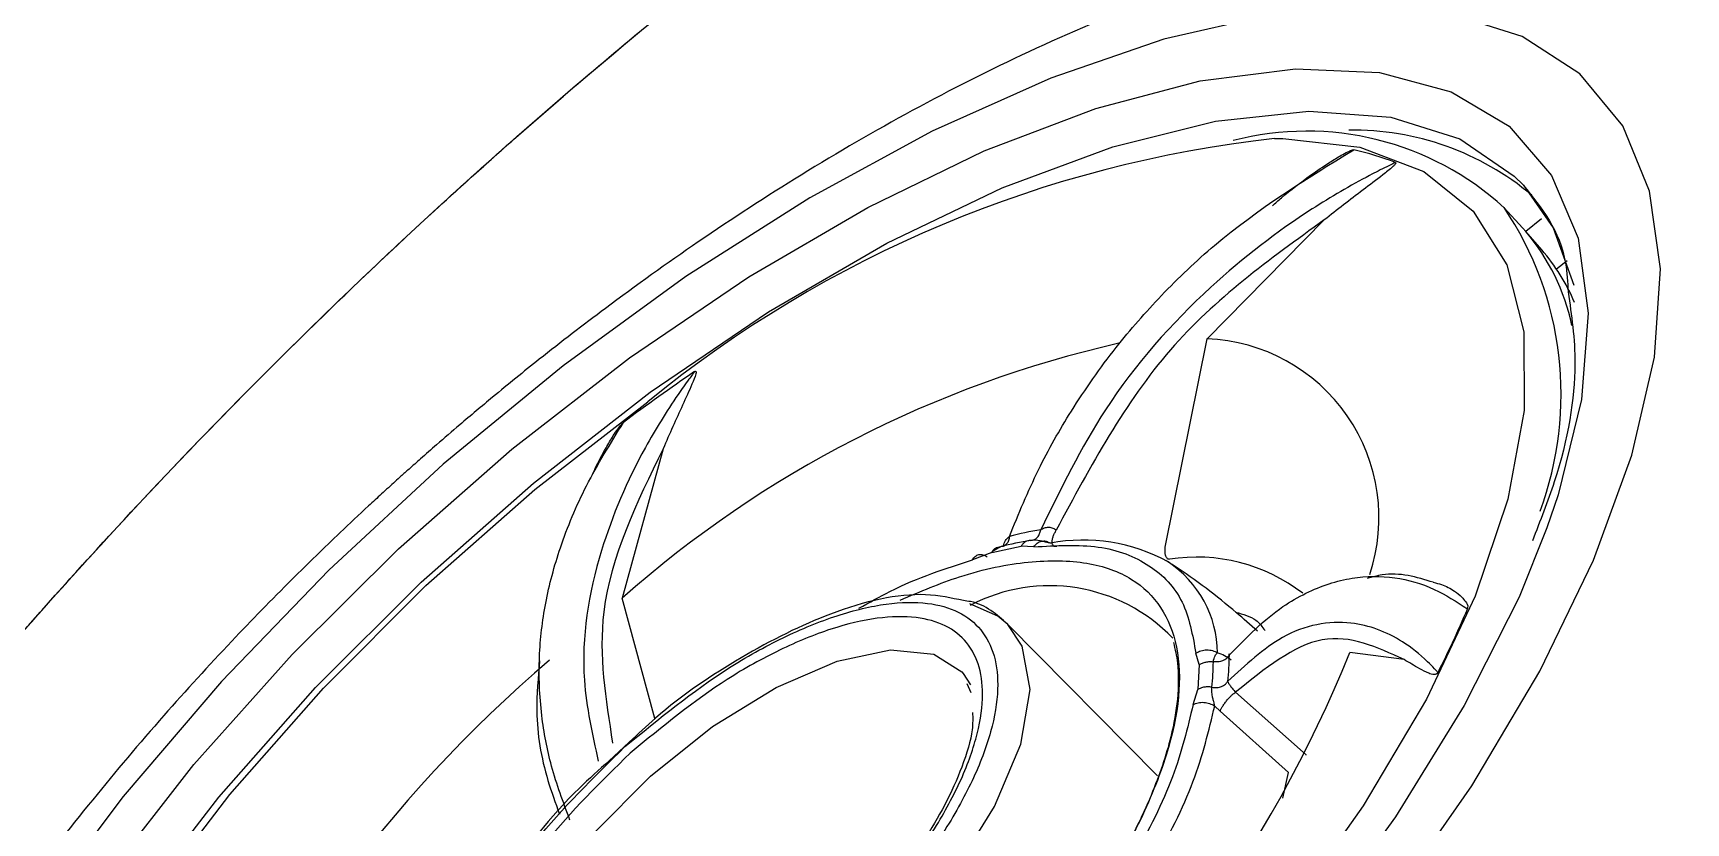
# Model space of a CAD drawing. Extents: x 956 to 1028, y 499 to 635.
# Drawn here: x 1012.412 to 1013.521, y 527.19 to 527.72 of the extents above; entities that cross this region are included whole.
import ezdxf

# ---------------------------------------------------------------- set-up
doc = ezdxf.new("R2010")
doc.units = 0
doc.header["$MEASUREMENT"] = 0
for name, color, linetype in [('1', 4, 'Continuous'), ('BDIM_CYAN', 4, 'Continuous'), ('DIM', 3, 'Continuous')]:
    doc.layers.add(name, color=color, linetype=linetype)

# ---------------------------------------------------------------- blocks, each defined once
blk = doc.blocks.new('MINI 2IN')
at = {"layer": 'BDIM_CYAN', "color": 3}
for p, q in [((-0.3256, -0.391), (-0.34, -0.4011)), ((-0.4483, -0.4052), (-0.4245, -0.4331)), ((-0.3566, -0.4019), (-0.3566, -0.402)), ((-0.3499, -0.465), (-0.3566, -0.402)), ((-0.34, -0.4011), (-0.3336, -0.4624)), ((-0.3336, -0.4624), (-0.3333, -0.4675)), ((-0.2735, -0.4586), (-0.2673, -0.6014)), ((-0.3443, -0.495), (-0.3324, -0.4833)), ((-0.3232, -0.478), (-0.3324, -0.4833)), ((-0.3443, -0.495), (-0.3478, -0.5023)), ((-0.7092, -0.5299), (-0.7002, -0.5304)), ((-0.7016, -0.5467), (-0.7019, -0.563)), ((-0.7155, -0.5623), (-0.7019, -0.563)), ((-0.7019, -0.563), (-0.702, -0.5661)), ((-0.702, -0.5661), (-0.7019, -0.5848)), ((-0.3805, -0.5688), (-0.4952, -0.6535)), ((-0.2203, -0.5904), (-0.2183, -0.5843)), ((-0.3153, -0.6282), (-0.3093, -0.6342)), ((-0.2918, -0.6444), (-0.3093, -0.6342)), ((-0.3012, -0.6424), (-0.3013, -0.6419)), ((-0.6071, -0.6597), (-0.4952, -0.6535)), ((-0.2987, -0.6433), (-0.2922, -0.6447)), ((-0.2918, -0.6444), (-0.279, -0.6493)), ((-0.0495, -0.7137), (-0.0876, -0.7884)), ((-0.0262, -0.7136), (-0.0078, -0.7134)), ((-0.1754, -0.8441), (-0.0876, -0.7884))]:
    blk.add_line(p, q, dxfattribs=at)
at = {"layer": 'BDIM_CYAN', "color": 3, "flags": 128}
for points in [[(0.1808, -0.2711), (0.0779, -0.2631), (-0.0267, -0.261), (-0.1311, -0.265), (-0.2335, -0.2749), (-0.332, -0.2906), (-0.4249, -0.3118), (-0.5105, -0.3381), (-0.5872, -0.3691), (-0.6538, -0.4041), (-0.7091, -0.4426), (-0.752, -0.4839), (-0.7817, -0.5273), (-0.7978, -0.5719), (-0.8, -0.617), (-0.7882, -0.6617), (-0.7626, -0.7053)], [(-0.6722, -0.7861), (-0.609, -0.8218), (-0.5353, -0.8535), (-0.4523, -0.8807), (-0.3615, -0.9028), (-0.2645, -0.9195), (-0.1632, -0.9305), (-0.0592, -0.9356), (0.0455, -0.9346), (0.1491, -0.9276), (0.2498, -0.9148), (0.3457, -0.8963), (0.4351, -0.8725)], [(-0.5787, -0.4062), (-0.5335, -0.3843), (-0.4575, -0.3552), (-0.373, -0.3309), (-0.2816, -0.3118), (-0.185, -0.2984), (-0.0851, -0.2909), (0.0161, -0.2895), (0.1166, -0.2941), (0.2146, -0.3047), (0.308, -0.3211), (0.3952, -0.3429), (0.4743, -0.3698), (0.5439, -0.4012), (0.6025, -0.4365), (0.6154, -0.4459)], [(-0.6191, -0.7226), (-0.6232, -0.7189), (-0.6576, -0.6797), (-0.6783, -0.6388), (-0.685, -0.5969), (-0.6774, -0.555), (-0.6557, -0.514), (-0.6204, -0.4747), (-0.5722, -0.438), (-0.5122, -0.4047), (-0.4416, -0.3754), (-0.362, -0.3509), (-0.275, -0.3315)], [(-0.1996, -0.9045), (-0.2955, -0.891), (-0.386, -0.8718), (-0.4694, -0.8474), (-0.5439, -0.8182), (-0.6081, -0.7848), (-0.6609, -0.7478), (-0.7011, -0.708), (-0.728, -0.6661), (-0.7411, -0.6229), (-0.74, -0.5793), (-0.7249, -0.5362), (-0.696, -0.4943), (-0.6539, -0.4545), (-0.5993, -0.4176), (-0.5787, -0.4062)], [(0.6154, -0.4459), (0.6491, -0.475), (0.6827, -0.516), (0.7028, -0.5586), (0.7088, -0.6021), (0.7007, -0.6455), (0.6786, -0.6881), (0.643, -0.729), (0.5946, -0.7675), (0.5342, -0.8027), (0.4632, -0.834), (0.3827, -0.8608), (0.2946, -0.8825), (0.2003, -0.8988), (0.1018, -0.9092), (0.0011, -0.9137), (-0.1001, -0.9121), (-0.1996, -0.9045)], [(0.2337, -0.5991), (0.2325, -0.587), (0.2194, -0.5616), (0.1926, -0.5385), (0.1535, -0.5188), (0.1046, -0.5037), (0.0486, -0.4942), (-0.0111, -0.4907), (-0.0712, -0.4934), (-0.1282, -0.5023), (-0.1786, -0.5168), (-0.2197, -0.536), (-0.249, -0.5589), (-0.2647, -0.584), (-0.2673, -0.6014)], [(-0.7216, -0.5871), (-0.7172, -0.5526), (-0.7016, -0.5148)], [(0.6879, -0.5806), (0.6835, -0.6151), (0.6651, -0.6577), (0.6329, -0.6988), (0.5875, -0.7376), (0.5298, -0.7732), (0.4609, -0.805), (0.3823, -0.8323), (0.2956, -0.8545), (0.2025, -0.8713), (0.105, -0.8821), (0.0049, -0.8869), (-0.0955, -0.8856), (-0.1944, -0.8781), (-0.2896, -0.8646), (-0.3793, -0.8453), (-0.4616, -0.8208), (-0.5349, -0.7914), (-0.5976, -0.7578), (-0.6485, -0.7207), (-0.6866, -0.6808), (-0.711, -0.6389), (-0.7212, -0.5959), (-0.7216, -0.5871)], [(-0.223, -0.5985), (-0.223, -0.597), (-0.2215, -0.5882)], [(0.1894, -0.5965), (0.1894, -0.5995), (0.1812, -0.6224), (0.1595, -0.6437), (0.1257, -0.6619), (0.0823, -0.6757), (0.0321, -0.6843), (-0.0214, -0.687), (-0.0746, -0.6837), (-0.1239, -0.6745), (-0.1659, -0.6601), (-0.1977, -0.6416), (-0.2171, -0.62), (-0.223, -0.5985)], [(-0.2673, -0.6014), (-0.2661, -0.61), (-0.2578, -0.6288)], [(0.5892, -0.7147), (0.5643, -0.7356), (0.51, -0.7707), (0.4446, -0.8021), (0.3693, -0.8291), (0.2858, -0.8511), (0.1958, -0.8677), (0.1013, -0.8784), (0.0043, -0.8832), (-0.0932, -0.8818), (-0.189, -0.8743)]]:
    blk.add_lwpolyline(points, dxfattribs=at)
at = {"layer": 'BDIM_CYAN', "color": 3}
for centre, radius, start, end in [((-0.0392, -1.2344), 0.8891, 88.1322, 115.6833), ((-0.1979, -1.0605), 0.7258, 111.1105, 114.8186), ((-0.4798, -0.6171), 0.2245, 117.3099, 171.7189), ((-0.4109, -0.5678), 0.1202, 119.306, 225.4849), ((-0.2482, -0.5914), 0.1561, 131.136, 137.6268), ((-0.313, -0.4633), 0.1167, 190.1277, 236.7176), ((-0.2409, -0.5919), 0.1511, 131.136, 137.6268), ((-0.5598, -0.5675), 0.1422, 149.6293, 178.1601), ((-0.3028, -0.542), 0.0746, 138.5277, 194.1301), ((-0.5682, -0.5498), 0.1334, 160.7338, 178.6653), ((-0.2287, -0.517), 0.1144, 181.5651, 255.5203), ((-0.2627, -0.5213), 0.119, 199.0793, 238.3342), ((-0.5369, -0.5534), 0.1861, 187.7313, 228.704), ((-0.507, -0.5667), 0.1957, 185.2777, 242.4136), ((-0.1777, -0.4006), 0.2764, 237.4654, 241.8992), ((-0.1727, -0.4071), 0.2677, 237.4654, 241.8992), ((-0.5106, -0.5795), 0.1753, 205.9015, 215.466), ((-0.0787, -0.0343), 0.7541, 240.5589, 269.3221), ((0.0054, 0.0984), 0.8891, 268.1322, 295.6833), ((-0.1478, -0.0721), 0.8033, 234.0746, 267.0571), ((-0.0329, 0.5253), 1.4069, 262.1214, 264.5065)]:
    blk.add_arc(centre, radius, start, end, dxfattribs=at)
for points, knots in [([(0.2291, -0.0014), (0.1705, 0.0035), (0.0498, 0.0137), (-0.1076, 0.0106), (-0.235, 0.0007), (-0.3634, -0.0154), (-0.5171, -0.046), (-0.6528, -0.0897), (-0.7475, -0.1305), (-0.788, -0.1531), (-0.8083, -0.1644)], [0, 0, 0, 0, 0.1532463, 0.3156719, 0.4003608, 0.4850674, 0.6578359, 0.8306045, 0.9152934, 1, 1, 1, 1]), ([(-0.4593, -0.3835), (-0.4592, -0.3834), (-0.459, -0.3834), (-0.4587, -0.3833), (-0.4583, -0.3833), (-0.4579, -0.3834), (-0.4572, -0.3836), (-0.4556, -0.3849), (-0.4527, -0.3905), (-0.4506, -0.3977), (-0.4489, -0.4033), (-0.4483, -0.4052)], [0, 0, 0, 0, 0.0055006, 0.0110552, 0.016084, 0.0215799, 0.030977, 0.0603237, 0.1952739, 0.7306037, 1, 1, 1, 1]), ([(-0.4593, -0.3835), (-0.4593, -0.3839), (-0.4593, -0.385), (-0.4593, -0.3884), (-0.4588, -0.3988), (-0.4552, -0.4212), (-0.4395, -0.4514), (-0.4035, -0.4743), (-0.3673, -0.474), (-0.3508, -0.4739)], [0, 0, 0, 0, 0.007325, 0.019566, 0.05865, 0.192116, 0.441769, 0.746986, 1, 1, 1, 1]), ([(-0.0881, -0.389), (-0.1135, -0.392), (-0.1642, -0.398), (-0.2321, -0.4158), (-0.2912, -0.4387), (-0.3192, -0.4579), (-0.3333, -0.4675)], [0, 0, 0, 0, 0.25, 0.5, 0.75, 1, 1, 1, 1]), ([(-0.6957, -0.5139), (-0.6869, -0.5008), (-0.6665, -0.4704), (-0.6204, -0.4336), (-0.5785, -0.4127), (-0.5656, -0.4063)], [0, 0, 0, 0, 0.34174, 0.798412, 1, 1, 1, 1]), ([(-0.4977, -0.4304), (-0.4988, -0.4288), (-0.5017, -0.4245), (-0.5042, -0.4177), (-0.5054, -0.4111), (-0.5049, -0.4064), (-0.5049, -0.4033), (-0.5028, -0.402), (-0.5026, -0.4018)], [0, 0, 0, 0, 0.191797, 0.519052, 0.729035, 0.856173, 0.983899, 1, 1, 1, 1]), ([(-0.3635, -0.4862), (-0.3802, -0.4872), (-0.4037, -0.4886), (-0.4297, -0.4827), (-0.4455, -0.477), (-0.4637, -0.4671), (-0.4815, -0.451), (-0.4957, -0.4281), (-0.5004, -0.4103), (-0.5026, -0.4018)], [0, 0, 0, 0, 0.229238, 0.322198, 0.414546, 0.50635, 0.67863, 0.847274, 1, 1, 1, 1]), ([(-0.4483, -0.4052), (-0.4405, -0.4235), (-0.4248, -0.4606), (-0.375, -0.4635), (-0.3499, -0.465)], [0, 0, 0, 0, 0.495173, 1, 1, 1, 1]), ([(-0.3232, -0.478), (-0.3098, -0.4688), (-0.2826, -0.4502), (-0.2253, -0.4279), (-0.1592, -0.4107), (-0.1101, -0.4049), (-0.0858, -0.402)], [0, 0, 0, 0, 0.2470114, 0.5, 0.7529886, 1, 1, 1, 1]), ([(-0.4977, -0.4304), (-0.4917, -0.4405), (-0.484, -0.4534), (-0.4697, -0.4605), (-0.4666, -0.4621)], [0, 0, 0, 0, 0.785149, 1, 1, 1, 1]), ([(-0.2249, -0.662), (-0.2387, -0.6572), (-0.2702, -0.646), (-0.3075, -0.6235), (-0.3363, -0.5967), (-0.3557, -0.5599), (-0.3486, -0.5132), (-0.3021, -0.4705), (-0.2428, -0.4426), (-0.2032, -0.4286), (-0.1778, -0.4237), (-0.1734, -0.4228)], [0, 0, 0, 0, 0.081146, 0.185521, 0.289897, 0.392103, 0.581966, 0.771829, 0.874035, 0.978411, 1, 1, 1, 1]), ([(-0.3414, -0.5176), (-0.3392, -0.5136), (-0.334, -0.5042), (-0.3191, -0.488), (-0.2957, -0.4697), (-0.2618, -0.4509), (-0.2195, -0.4342), (-0.1873, -0.4262), (-0.1734, -0.4227)], [0, 0, 0, 0, 0.112803, 0.270618, 0.415988, 0.619279, 0.835157, 1, 1, 1, 1]), ([(-0.3508, -0.4739), (-0.3507, -0.4735), (-0.3504, -0.4727), (-0.3501, -0.4709), (-0.35, -0.4692), (-0.3499, -0.4678), (-0.3499, -0.4663), (-0.3499, -0.4654), (-0.3499, -0.465)], [0, 0, 0, 0, 0.277558, 0.532524, 0.651825, 0.767232, 0.882131, 1, 1, 1, 1]), ([(-0.3336, -0.4624), (-0.334, -0.4626), (-0.3349, -0.4631), (-0.3367, -0.4637), (-0.339, -0.4643), (-0.3416, -0.4648), (-0.3442, -0.4651), (-0.3465, -0.4652), (-0.3485, -0.4652), (-0.3494, -0.465), (-0.3499, -0.465)], [0, 0, 0, 0, 0.112211, 0.235183, 0.366441, 0.502102, 0.637431, 0.767756, 0.88937, 1, 1, 1, 1]), ([(-0.3403, -0.4781), (-0.3411, -0.4772), (-0.3426, -0.4755), (-0.3455, -0.474), (-0.3484, -0.4734), (-0.3501, -0.4737), (-0.3508, -0.4739)], [0, 0, 0, 0, 0.266689, 0.531115, 0.778754, 1, 1, 1, 1]), ([(-0.3333, -0.4675), (-0.3338, -0.4684), (-0.3345, -0.4695), (-0.3355, -0.4716), (-0.3367, -0.4737), (-0.3384, -0.4762), (-0.3397, -0.4775), (-0.3403, -0.4781)], [0, 0, 0, 0, 0.224307, 0.303573, 0.473827, 0.745729, 1, 1, 1, 1]), ([(-0.386, -0.5047), (-0.3888, -0.5004), (-0.3936, -0.493), (-0.3927, -0.4854), (-0.3923, -0.4823)], [0, 0, 0, 0, 0.583848, 1, 1, 1, 1]), ([(-0.3883, -0.4855), (-0.3876, -0.4917), (-0.3851, -0.515), (-0.3804, -0.5408), (-0.3753, -0.5598), (-0.3747, -0.5619)], [0, 0, 0, 0, 0.242973, 0.91555, 1, 1, 1, 1]), ([(-0.3639, -0.4862), (-0.3639, -0.4865), (-0.3637, -0.4872), (-0.3636, -0.4866), (-0.3635, -0.4862)], [0, 0, 0, 0, 0.436642, 1, 1, 1, 1]), ([(-0.3622, -0.4829), (-0.3618, -0.4847), (-0.361, -0.4886), (-0.3595, -0.4912), (-0.3587, -0.4926)], [0, 0, 0, 0, 0.459352, 1, 1, 1, 1]), ([(-0.3403, -0.4781), (-0.3398, -0.4788), (-0.3387, -0.4801), (-0.3367, -0.4816), (-0.3345, -0.4828), (-0.3331, -0.4831), (-0.3324, -0.4833)], [0, 0, 0, 0, 0.257259, 0.51339, 0.762603, 1, 1, 1, 1]), ([(-0.3525, -0.4901), (-0.3538, -0.491), (-0.3559, -0.4927), (-0.3579, -0.4926), (-0.3587, -0.4926)], [0, 0, 0, 0, 0.571404, 1, 1, 1, 1]), ([(-0.3153, -0.6282), (-0.327, -0.6187), (-0.3506, -0.5994), (-0.3664, -0.567), (-0.3675, -0.5339), (-0.3543, -0.5127), (-0.3478, -0.5023)], [0, 0, 0, 0, 0.247012, 0.5, 0.752988, 1, 1, 1, 1]), ([(-0.7216, -0.587), (-0.7205, -0.5677), (-0.7193, -0.5431), (-0.6998, -0.519), (-0.6957, -0.5139)], [0, 0, 0, 0, 0.785687, 1, 1, 1, 1]), ([(-0.022, -0.7133), (-0.0515, -0.7117), (-0.0968, -0.7094), (-0.1508, -0.6965), (-0.1876, -0.6832), (-0.2173, -0.6668), (-0.2444, -0.6431), (-0.2571, -0.6108), (-0.241, -0.5786), (-0.2114, -0.5552), (-0.1801, -0.5392), (-0.1419, -0.5264), (-0.0865, -0.5141), (-0.041, -0.5123), (-0.0114, -0.5112)], [0, 0, 0, 0, 0.119728, 0.18418, 0.25, 0.31582, 0.380272, 0.5, 0.619728, 0.68418, 0.75, 0.81582, 0.880272, 1, 1, 1, 1]), ([(-0.0117, -0.5167), (-0.0397, -0.5178), (-0.0827, -0.5195), (-0.135, -0.5311), (-0.1712, -0.5432), (-0.2008, -0.5584), (-0.2288, -0.5804), (-0.244, -0.6109), (-0.232, -0.6414), (-0.2063, -0.6638), (-0.1783, -0.6793), (-0.1435, -0.6919), (-0.0924, -0.7041), (-0.0496, -0.7063), (-0.0217, -0.7077)], [0, 0, 0, 0, 0.119728, 0.18418, 0.25, 0.31582, 0.380272, 0.5, 0.619728, 0.68418, 0.75, 0.81582, 0.880272, 1, 1, 1, 1]), ([(-0.2101, -0.5735), (-0.2077, -0.5707), (-0.2011, -0.563), (-0.1818, -0.5515), (-0.1488, -0.5369), (-0.1001, -0.5242), (-0.0459, -0.5174), (-0.0132, -0.5186), (-0.0015, -0.519)], [0, 0, 0, 0, 0.091323, 0.249204, 0.391299, 0.637461, 0.870614, 1, 1, 1, 1]), ([(-0.0114, -0.5112), (0.018, -0.5127), (0.0633, -0.515), (0.1174, -0.528), (0.1542, -0.5412), (0.1839, -0.5576), (0.211, -0.5813), (0.2237, -0.6136), (0.2076, -0.6458), (0.178, -0.6692), (0.1467, -0.6852), (0.1084, -0.698), (0.0531, -0.7103), (0.0076, -0.7121), (-0.022, -0.7133)], [0, 0, 0, 0, 0.119728, 0.18418, 0.25, 0.31582, 0.380272, 0.5, 0.619728, 0.68418, 0.75, 0.81582, 0.880272, 1, 1, 1, 1]), ([(-0.0217, -0.7077), (0.0063, -0.7066), (0.0493, -0.7049), (0.1016, -0.6933), (0.1378, -0.6812), (0.1674, -0.6661), (0.1954, -0.644), (0.2106, -0.6136), (0.1986, -0.583), (0.1729, -0.5606), (0.1449, -0.5451), (0.11, -0.5325), (0.059, -0.5203), (0.0161, -0.5181), (-0.0117, -0.5167)], [0, 0, 0, 0, 0.119728, 0.18418, 0.25, 0.31582, 0.380272, 0.5, 0.619728, 0.68418, 0.75, 0.81582, 0.880272, 1, 1, 1, 1]), ([(-0.377, -0.5608), (-0.3768, -0.561), (-0.3764, -0.5614), (-0.3762, -0.5624), (-0.3764, -0.5635), (-0.377, -0.5649), (-0.3783, -0.5668), (-0.3796, -0.568), (-0.3805, -0.5688)], [0, 0, 0, 0, 0.127623, 0.255996, 0.374285, 0.494115, 0.688929, 1, 1, 1, 1]), ([(-0.9802, -0.5665), (-0.9703, -0.5833), (-0.9505, -0.6169), (-0.9079, -0.6667), (-0.8532, -0.7174), (-0.7847, -0.7666), (-0.7056, -0.8109), (-0.6227, -0.8474), (-0.5383, -0.8769), (-0.4536, -0.9003), (-0.3698, -0.9182), (-0.2888, -0.9313), (-0.2173, -0.9396), (-0.1596, -0.9443), (-0.1179, -0.9466), (-0.088, -0.9477), (-0.0667, -0.9483), (-0.0517, -0.9485), (-0.041, -0.9486), (-0.0334, -0.9487), (-0.0251, -0.9487), (-0.0193, -0.9487), (-0.0151, -0.9487)], [0, 0, 0, 0, 0.068093, 0.135307, 0.209263, 0.298742, 0.387345, 0.47369, 0.555306, 0.633312, 0.70781, 0.777245, 0.84087, 0.886785, 0.919677, 0.943108, 0.959738, 0.971518, 0.979856, 0.985755, 0.989927, 1, 1, 1, 1]), ([(-0.0151, -0.9487), (-0.0112, -0.9486), (0.0015, -0.9486), (0.0291, -0.9481), (0.0722, -0.9466), (0.1291, -0.9431), (0.1956, -0.9368), (0.2681, -0.9272), (0.3438, -0.9139), (0.4203, -0.8967), (0.4966, -0.8752), (0.5719, -0.8492), (0.6457, -0.8179), (0.7173, -0.7807), (0.7856, -0.7366), (0.8488, -0.6853), (0.8998, -0.6304), (0.9277, -0.5913), (0.9382, -0.5722), (0.9392, -0.5704)], [0, 0, 0, 0, 0.009814, 0.031348, 0.068465, 0.116638, 0.173235, 0.235738, 0.302165, 0.371399, 0.442731, 0.516509, 0.592953, 0.672038, 0.753482, 0.837013, 0.922838, 0.992767, 1, 1, 1, 1]), ([(-0.2673, -0.6015), (-0.2664, -0.6112), (-0.2653, -0.6223), (-0.2571, -0.632), (-0.256, -0.6332)], [0, 0, 0, 0, 0.872722, 1, 1, 1, 1]), ([(-0.3268, -0.618), (-0.3265, -0.6183), (-0.3258, -0.6187), (-0.3254, -0.6197), (-0.3256, -0.6209), (-0.3264, -0.6223), (-0.3278, -0.6236), (-0.3297, -0.6247), (-0.3317, -0.6257), (-0.3332, -0.6261), (-0.3339, -0.6264)], [0, 0, 0, 0, 0.11221, 0.235183, 0.36644, 0.502102, 0.63743, 0.767756, 0.889371, 1, 1, 1, 1]), ([(-0.6071, -0.6597), (-0.5621, -0.6648), (-0.4712, -0.675), (-0.3799, -0.6427), (-0.3339, -0.6264)], [0, 0, 0, 0, 0.495173, 1, 1, 1, 1]), ([(-0.3264, -0.6336), (-0.3273, -0.6334), (-0.329, -0.633), (-0.3311, -0.6317), (-0.3325, -0.6302), (-0.3332, -0.629), (-0.3337, -0.6277), (-0.3338, -0.6268), (-0.3339, -0.6264)], [0, 0, 0, 0, 0.277554, 0.532524, 0.651828, 0.767234, 0.882133, 1, 1, 1, 1]), ([(-0.3166, -0.6328), (-0.3173, -0.6323), (-0.3187, -0.6313), (-0.3214, -0.6312), (-0.3241, -0.6319), (-0.3256, -0.6331), (-0.3264, -0.6336)], [0, 0, 0, 0, 0.266689, 0.531115, 0.778754, 1, 1, 1, 1]), ([(-0.3252, -0.6226), (-0.3245, -0.6234), (-0.3238, -0.6244), (-0.323, -0.6257), (-0.3223, -0.6267), (-0.3203, -0.6297), (-0.3182, -0.6315), (-0.3166, -0.6328)], [0, 0, 0, 0, 0.22908, 0.257055, 0.306679, 0.485356, 1, 1, 1, 1]), ([(-0.6683, -0.6561), (-0.6675, -0.6564), (-0.6655, -0.657), (-0.6593, -0.6588), (-0.6397, -0.6641), (-0.5936, -0.674), (-0.5146, -0.6804), (-0.4177, -0.67), (-0.3549, -0.6449), (-0.3264, -0.6336)], [0, 0, 0, 0, 0.007325, 0.019566, 0.058651, 0.192116, 0.441769, 0.746986, 1, 1, 1, 1]), ([(-0.3007, -0.6425), (-0.3017, -0.6431), (-0.3039, -0.6444), (-0.3065, -0.6444), (-0.3079, -0.6444)], [0, 0, 0, 0, 0.4915, 1, 1, 1, 1]), ([(-0.256, -0.6332), (-0.2512, -0.64), (-0.2362, -0.6609), (-0.1899, -0.687), (-0.1227, -0.7059), (-0.0664, -0.7143), (-0.0341, -0.7137), (-0.0262, -0.7136)], [0, 0, 0, 0, 0.1421354, 0.4365014, 0.6862679, 0.9223757, 1, 1, 1, 1]), ([(-0.3079, -0.6444), (-0.3226, -0.6514), (-0.3509, -0.6649), (-0.3973, -0.6801), (-0.4442, -0.6907), (-0.4931, -0.6963), (-0.5638, -0.6981), (-0.6164, -0.6882), (-0.6534, -0.6813)], [0, 0, 0, 0, 0.134858, 0.259599, 0.404069, 0.533562, 0.672142, 1, 1, 1, 1]), ([(-0.2007, -0.6765), (-0.2085, -0.6747), (-0.2384, -0.6679), (-0.2617, -0.6572), (-0.279, -0.6493)], [0, 0, 0, 0, 0.261456, 1, 1, 1, 1]), ([(-0.6683, -0.6561), (-0.6683, -0.6561), (-0.6683, -0.656), (-0.6683, -0.6558), (-0.6681, -0.6557), (-0.6677, -0.6555), (-0.6667, -0.6553), (-0.6628, -0.6552), (-0.648, -0.6563), (-0.6288, -0.6582), (-0.6125, -0.6593), (-0.6071, -0.6597)], [0, 0, 0, 0, 0.0055006, 0.0110552, 0.016084, 0.0215799, 0.030977, 0.0603237, 0.1952739, 0.7306037, 1, 1, 1, 1]), ([(-0.0078, -0.7134), (0.0013, -0.7135), (0.0381, -0.7138), (0.0909, -0.7044), (0.146, -0.6882), (0.17, -0.6749), (0.1821, -0.6681)], [0, 0, 0, 0, 0.123269, 0.501901, 0.746612, 1, 1, 1, 1]), ([(-0.5877, -0.6902), (-0.5904, -0.6902), (-0.6015, -0.6899), (-0.6176, -0.6885), (-0.6339, -0.6863), (-0.6435, -0.6845), (-0.6489, -0.6832), (-0.6517, -0.6822), (-0.653, -0.6817), (-0.6533, -0.6813), (-0.6534, -0.6813)], [0, 0, 0, 0, 0.113874, 0.473252, 0.703642, 0.842922, 0.923274, 0.967887, 0.991923, 1, 1, 1, 1]), ([(0.0385, -0.7015), (0.0337, -0.7135), (0.0245, -0.7365), (0.0049, -0.7682), (-0.0185, -0.7963), (-0.0472, -0.8213), (-0.0806, -0.8428), (-0.1206, -0.8616), (-0.1517, -0.8705), (-0.1676, -0.8751)], [0, 0, 0, 0, 0.136039, 0.261937, 0.40799, 0.540278, 0.678402, 0.83502, 1, 1, 1, 1]), ([(-0.0184, -0.7945), (-0.0101, -0.7868), (0.0099, -0.7686), (0.0288, -0.7392), (0.0379, -0.7167), (0.0409, -0.7093)], [0, 0, 0, 0, 0.3261122, 0.779373, 1, 1, 1, 1]), ([(-0.2258, -0.8683), (-0.225, -0.8681), (-0.2229, -0.8677), (-0.2168, -0.8665), (-0.1976, -0.8622), (-0.1551, -0.8501), (-0.0921, -0.821), (-0.0352, -0.7759), (-0.0114, -0.7342), (-0.0022, -0.7181)], [0, 0, 0, 0, 0.007807, 0.020855, 0.062518, 0.204787, 0.470906, 0.796253, 1, 1, 1, 1]), ([(-0.1754, -0.8441), (-0.1379, -0.8292), (-0.071, -0.8025), (-0.0338, -0.7456), (-0.0175, -0.7206)], [0, 0, 0, 0, 0.560193, 1, 1, 1, 1]), ([(-0.2258, -0.8683), (-0.2259, -0.8683), (-0.2261, -0.8682), (-0.2264, -0.8681), (-0.2265, -0.8679), (-0.2266, -0.8677), (-0.2263, -0.8672), (-0.224, -0.8656), (-0.2121, -0.8601), (-0.195, -0.8529), (-0.1804, -0.8464), (-0.1754, -0.8441)], [0, 0, 0, 0, 0.005486, 0.011027, 0.016042, 0.021524, 0.030897, 0.060168, 0.194769, 0.728714, 1, 1, 1, 1]), ([(-0.126, -0.862), (-0.1283, -0.863), (-0.1351, -0.8662), (-0.1454, -0.8697), (-0.1552, -0.8728), (-0.1612, -0.8743), (-0.1647, -0.8749), (-0.1666, -0.8751), (-0.1674, -0.8751), (-0.1676, -0.8751)], [0, 0, 0, 0, 0.183736, 0.540803, 0.756652, 0.881162, 0.950285, 0.98752, 1, 1, 1, 1])]:
    blk.add_open_spline(points, degree=3, knots=knots, dxfattribs=at)
for points in [[(-0.3232, -0.478), (-0.3243, -0.4776), (-0.3266, -0.4768), (-0.3297, -0.4743), (-0.3321, -0.4711), (-0.3329, -0.4687), (-0.3333, -0.4675)], [(-0.3635, -0.4862), (-0.3625, -0.486), (-0.3607, -0.4856), (-0.3576, -0.4863), (-0.3548, -0.4877), (-0.3533, -0.4893), (-0.3525, -0.4901)], [(-0.3478, -0.5023), (-0.349, -0.502), (-0.3515, -0.5014), (-0.3548, -0.4991), (-0.3575, -0.4961), (-0.3583, -0.4937), (-0.3587, -0.4926)], [(-0.3443, -0.495), (-0.3451, -0.4948), (-0.3466, -0.4945), (-0.3488, -0.4934), (-0.3509, -0.4919), (-0.352, -0.4907), (-0.3525, -0.4901)], [(-0.3153, -0.6282), (-0.3164, -0.6284), (-0.3187, -0.6287), (-0.3217, -0.6277), (-0.3241, -0.6257), (-0.3248, -0.6236), (-0.3252, -0.6226)], [(-0.3166, -0.6328), (-0.3161, -0.6332), (-0.3151, -0.634), (-0.3133, -0.6346), (-0.3113, -0.6347), (-0.31, -0.6344), (-0.3093, -0.6342)], [(-0.3079, -0.6444), (-0.3071, -0.6438), (-0.3056, -0.6425), (-0.303, -0.6418), (-0.3006, -0.6419), (-0.2994, -0.6428), (-0.2987, -0.6433)], [(-0.2918, -0.6444), (-0.2925, -0.6446), (-0.2938, -0.645), (-0.2956, -0.6449), (-0.2974, -0.6444), (-0.2983, -0.6436), (-0.2987, -0.6433)], [(-0.279, -0.6493), (-0.28, -0.6496), (-0.2819, -0.6501), (-0.2846, -0.6493), (-0.2866, -0.6474), (-0.2873, -0.6454), (-0.2876, -0.6444)]]:
    blk.add_open_spline(points, degree=3, dxfattribs=at)
blk = doc.blocks.new('2026 SX')
at = {"layer": '1', "color": 3}
for points, knots in [([(58.4571, 29.5964), (58.4107, 29.0786), (58.3642, 28.5607), (58.2945, 27.7839), (58.2714, 27.525), (58.2365, 27.1366), (58.2248, 27.0071), (58.1998, 26.7482), (58.1865, 26.6187), (58.1436, 26.2304), (58.1111, 25.9716), (58.0349, 25.4546), (57.9913, 25.1963), (57.8895, 24.6815), (57.8312, 24.4248), (57.696, 23.9147), (57.6191, 23.6613), (57.4428, 23.1604), (57.3434, 22.9129), (57.1746, 22.5493), (57.1152, 22.4293), (56.9896, 22.1925), (56.9235, 22.0755), (56.8191, 21.903), (56.7834, 21.846), (56.7103, 21.733), (56.6728, 21.677), (56.5962, 21.5662), (56.5571, 21.5112), (56.4771, 21.4026), (56.436, 21.349), (56.3529, 21.2427), (56.311, 21.1897), (56.2269, 21.0841), (56.1847, 21.0314), (56.0577, 20.8736), (55.9724, 20.7689), (55.199, 19.8309), (54.4706, 19.0293), (52.9405, 17.4991), (52.1387, 16.7705), (51.2003, 15.9963), (51.0955, 15.9109), (50.9376, 15.7838), (50.8848, 15.7416), (50.779, 15.6575), (50.7261, 15.6155), (50.6197, 15.5323), (50.5661, 15.4912), (50.4574, 15.4111), (50.4025, 15.3719), (50.236, 15.2569), (50.1228, 15.1837), (49.7776, 14.9745), (49.5399, 14.849), (49.0545, 14.6238), (48.8068, 14.5243), (48.3053, 14.3478), (48.0516, 14.2708), (47.5409, 14.1355), (47.2839, 14.0772), (46.7683, 13.9753), (46.5097, 13.9316), (45.9919, 13.8554), (45.7328, 13.8229), (45.3439, 13.7801), (45.2142, 13.7667), (44.9549, 13.7417), (44.8252, 13.73), (44.4363, 13.6952), (44.1769, 13.6719), (43.399, 13.6021), (42.8803, 13.5556), (42.3616, 13.5091)], [0, 0, 0, 0, 0.0625, 0.0625, 0.09375, 0.09375, 0.109375, 0.109375, 0.125, 0.125, 0.15625, 0.15625, 0.1875, 0.1875, 0.21875, 0.21875, 0.25, 0.25, 0.28125, 0.28125, 0.296875, 0.296875, 0.3125, 0.3125, 0.320313, 0.320313, 0.328125, 0.328125, 0.335938, 0.335938, 0.34375, 0.34375, 0.351563, 0.351563, 0.359375, 0.359375, 0.375, 0.375, 0.5, 0.5, 0.625, 0.625, 0.640625, 0.640625, 0.648438, 0.648438, 0.65625, 0.65625, 0.664063, 0.664063, 0.671875, 0.671875, 0.6875, 0.6875, 0.71875, 0.71875, 0.75, 0.75, 0.78125, 0.78125, 0.8125, 0.8125, 0.84375, 0.84375, 0.875, 0.875, 0.890625, 0.890625, 0.90625, 0.90625, 0.9375, 0.9375, 1, 1, 1, 1]), ([(58.4571, 29.5964), (58.4373, 29.3755), (58.4175, 29.1548), (58.3877, 28.8218), (58.3777, 28.7104), (58.3626, 28.5426), (58.3576, 28.4865), (58.3475, 28.3741), (58.3424, 28.3177), (58.3172, 28.0364), (58.2972, 27.8139), (58.2746, 27.5621), (58.2703, 27.513), (58.2639, 27.4418), (58.2618, 27.4187), (58.2576, 27.3717), (58.2533, 27.3236), (58.2483, 27.2684), (58.2442, 27.2224), (58.2427, 27.2062), (58.2396, 27.1721), (58.238, 27.1542), (58.2295, 27.0608), (58.2215, 26.9742), (58.2087, 26.8408), (58.2043, 26.7958), (58.1953, 26.7063), (58.1815, 26.5722), (58.1668, 26.4386), (58.1358, 26.1723), (58.1132, 25.9956), (58.0388, 25.4691), (57.98, 25.1227), (57.8375, 24.444), (57.7538, 24.1116), (57.556, 23.4649), (57.4419, 23.1505), (57.2441, 22.6949), (57.1736, 22.5455), (57.0233, 22.2526), (56.9435, 22.1092), (56.8171, 21.8996), (56.7739, 21.8306), (56.7064, 21.7275), (56.6835, 21.6933), (56.6368, 21.6247), (56.6128, 21.5903), (56.565, 21.5227), (56.5411, 21.4896), (56.5064, 21.4424), (56.4949, 21.4269), (56.4763, 21.4021), (56.4699, 21.3936), (56.4563, 21.3757), (56.449, 21.3662), (56.4344, 21.3473), (56.4272, 21.338), (56.4142, 21.3211), (56.4084, 21.3137), (56.3983, 21.3007), (56.394, 21.2953), (56.3871, 21.2863), (56.3842, 21.2827), (56.3697, 21.2643), (56.3581, 21.2495), (56.2997, 21.1756), (56.2526, 21.1163), (56.1582, 20.9982), (56.1109, 20.9395), (55.969, 20.7646), (55.8745, 20.6496), (55.4022, 20.0828), (55.0257, 19.655), (54.2821, 18.8487), (53.915, 18.4702), (53.1958, 17.7599), (52.8438, 17.4281), (52.1599, 16.808), (51.828, 16.5197), (51.4281, 16.1846), (51.349, 16.1189), (51.2311, 16.0219), (51.1919, 15.9898), (51.1136, 15.9259), (51.0744, 15.8941), (50.9573, 15.7996), (50.8803, 15.7379), (50.7993, 15.6737), (50.7904, 15.6666), (50.7727, 15.6526), (50.764, 15.6457), (50.7463, 15.6317), (50.7375, 15.6247), (50.7185, 15.6098), (50.7083, 15.6017), (50.6847, 15.5831), (50.6713, 15.5726), (50.6412, 15.5491), (50.6243, 15.536), (50.5882, 15.5084), (50.5691, 15.4939), (50.5303, 15.4648), (50.5104, 15.4501), (50.45, 15.406), (50.4088, 15.3766), (50.3273, 15.3198), (50.2866, 15.2922), (50.1647, 15.2111), (50.0831, 15.1595), (49.8375, 15.011), (49.6729, 14.9208), (49.1783, 14.6727), (48.8477, 14.5372), (48.3568, 14.3667), (48.194, 14.3154), (47.871, 14.2218), (47.7108, 14.1797), (47.3935, 14.1031), (47.2365, 14.0686), (46.9264, 14.006), (46.7732, 13.9778), (46.4721, 13.9268), (46.3241, 13.9039), (46.0341, 13.8623), (45.8918, 13.8437), (45.6806, 13.8179), (45.6106, 13.8097), (45.5055, 13.7979), (45.4706, 13.794), (45.4006, 13.7864), (45.3656, 13.7827), (45.1922, 13.7645), (45.0585, 13.7515), (44.9174, 13.7384), (44.8905, 13.7359), (44.8398, 13.7313), (44.8162, 13.7292), (44.7715, 13.7252), (44.7504, 13.7233), (44.7096, 13.7196), (44.6898, 13.7179), (44.5922, 13.7092), (44.5201, 13.7027), (44.3825, 13.6904), (44.3172, 13.6845), (44.1893, 13.673), (44.1267, 13.6674), (43.9423, 13.6509), (43.8246, 13.6404), (43.6028, 13.621), (43.4985, 13.612), (43.2058, 13.587), (43.0374, 13.573), (42.6125, 13.5377), (42.4361, 13.5232), (42.3667, 13.5175)], [0, 0, 0, 0, 0.015625, 0.015625, 0.023437, 0.023437, 0.027344, 0.027344, 0.03125, 0.03125, 0.046875, 0.046875, 0.050781, 0.050781, 0.052734, 0.052734, 0.054687, 0.056641, 0.056641, 0.057617, 0.057617, 0.058594, 0.058594, 0.0625, 0.0625, 0.064453, 0.064453, 0.066406, 0.070312, 0.070312, 0.078125, 0.078125, 0.09375, 0.09375, 0.109375, 0.109375, 0.125, 0.125, 0.132812, 0.132812, 0.140625, 0.140625, 0.144531, 0.144531, 0.146484, 0.146484, 0.148437, 0.148437, 0.150391, 0.150391, 0.151367, 0.151367, 0.151855, 0.151855, 0.152344, 0.152344, 0.152832, 0.152832, 0.15332, 0.15332, 0.153809, 0.153809, 0.154297, 0.154297, 0.15625, 0.15625, 0.164062, 0.164062, 0.171875, 0.171875, 0.1875, 0.1875, 0.25, 0.25, 0.3125, 0.3125, 0.375, 0.375, 0.4375, 0.4375, 0.453125, 0.453125, 0.460938, 0.460938, 0.46875, 0.46875, 0.484375, 0.484375, 0.486328, 0.486328, 0.488281, 0.488281, 0.490234, 0.490234, 0.492188, 0.492188, 0.494141, 0.494141, 0.496094, 0.496094, 0.498047, 0.498047, 0.5, 0.5, 0.503906, 0.503906, 0.507813, 0.507813, 0.515625, 0.515625, 0.53125, 0.53125, 0.5625, 0.5625, 0.578125, 0.578125, 0.59375, 0.59375, 0.609375, 0.609375, 0.625, 0.625, 0.640625, 0.640625, 0.65625, 0.65625, 0.664063, 0.664063, 0.667969, 0.667969, 0.671875, 0.671875, 0.6875, 0.6875, 0.691406, 0.691406, 0.695313, 0.695313, 0.699219, 0.699219, 0.703125, 0.703125, 0.71875, 0.71875, 0.734375, 0.734375, 0.75, 0.75, 0.78125, 0.78125, 0.8125, 0.8125, 0.875, 0.875, 1, 1, 1, 1]), ([(56.2503, 14.7556), (56.2537, 14.7605), (56.261, 14.7712), (56.2731, 14.7889), (56.2889, 14.8117), (56.3064, 14.8364), (56.3343, 14.8748), (56.367, 14.9181), (56.423, 14.9892), (56.4939, 15.0743), (56.6159, 15.2099), (56.7814, 15.3745), (56.9507, 15.5187), (57.0871, 15.6215), (57.1952, 15.6963), (57.3235, 15.7752), (57.4756, 15.8535), (57.6283, 15.9117), (57.7452, 15.9368), (57.8426, 15.9441), (57.9191, 15.9367), (57.9891, 15.911), (58.0489, 15.8687), (58.0907, 15.8072), (58.1095, 15.7401), (58.1163, 15.6814), (58.1161, 15.6209), (58.1053, 15.5394), (58.0836, 15.4526), (58.0583, 15.379), (58.0366, 15.3246), (58.0197, 15.2856), (58.0017, 15.247), (57.9829, 15.2089), (57.9633, 15.1713), (57.9431, 15.1343), (57.9223, 15.0981), (57.9011, 15.0625), (57.8795, 15.0277), (57.8577, 14.9938), (57.8428, 14.9713), (57.8354, 14.9603)], [0, 0, 0, 0, 0.004306, 0.009498, 0.015617, 0.024362, 0.031228, 0.049343, 0.06246, 0.094033, 0.12493, 0.185359, 0.249804, 0.276416, 0.306934, 0.346454, 0.392713, 0.449722, 0.49988, 0.523952, 0.571298, 0.607408, 0.642804, 0.696345, 0.733352, 0.749963, 0.78025, 0.812478, 0.84677, 0.875011, 0.887986, 0.900625, 0.91293, 0.924906, 0.936558, 0.947891, 0.958911, 0.969626, 0.98004, 0.990163, 1, 1, 1, 1]), ([(56.2503, 14.7556), (56.2541, 14.7612), (56.2616, 14.7723), (56.2731, 14.789), (56.2847, 14.8057), (56.2965, 14.8224), (56.3084, 14.8391), (56.3205, 14.8558), (56.3328, 14.8724), (56.3598, 14.9085), (56.4027, 14.964), (56.4661, 15.0413), (56.535, 15.1205), (56.6142, 15.2062), (56.7012, 15.2946), (56.8001, 15.388), (56.9056, 15.4803), (57.0202, 15.5723), (57.1387, 15.6585), (57.2614, 15.7382), (57.3846, 15.8078), (57.5066, 15.8654), (57.6239, 15.9085), (57.7332, 15.9352), (57.8319, 15.9446), (57.9175, 15.9367), (57.9884, 15.9121), (58.0433, 15.8723), (58.083, 15.8192), (58.1071, 15.7555), (58.1174, 15.6825), (58.1149, 15.6044), (58.1014, 15.5212), (58.0789, 15.4376), (58.0485, 15.3521), (58.013, 15.2695), (57.9724, 15.1873), (57.9374, 15.1239), (57.91, 15.0773), (57.8923, 15.0483), (57.874, 15.0191), (57.8551, 14.9898), (57.8419, 14.9701), (57.8354, 14.9603)], [0, 0, 0, 0, 0.0049212, 0.0098327, 0.0147356, 0.0196312, 0.0245207, 0.0294052, 0.0342859, 0.0391641, 0.0611886, 0.0831115, 0.107708, 0.1322964, 0.1615241, 0.190791, 0.2238404, 0.2569972, 0.2930699, 0.3292968, 0.3673741, 0.4064607, 0.4462863, 0.4865501, 0.52694, 0.5671358, 0.6068196, 0.6457009, 0.6828981, 0.7201039, 0.754456, 0.788845, 0.8199682, 0.8511612, 0.8789999, 0.906904, 0.9315879, 0.9563417, 0.9650694, 0.9737929, 0.9825184, 0.991252, 1, 1, 1, 1]), ([(56.516, 10.0689), (56.716, 10.2717), (57.1222, 10.6836), (57.7406, 11.3111), (58.3771, 11.9575), (59.0308, 12.6218), (59.7007, 13.3032), (60.3855, 14.0004), (61.0839, 14.712), (61.5539, 15.1911), (61.7909, 15.4328)], [0, 0, 0, 0, 0.1135411, 0.2306985, 0.3513369, 0.4752938, 0.6023776, 0.7323658, 0.8650033, 1, 1, 1, 1]), ([(56.5161, 10.0688), (56.7281, 10.2839), (57.1575, 10.7194), (57.8095, 11.381), (58.4773, 12.0593), (59.2308, 12.8251), (60.0544, 13.6632), (60.9328, 14.558), (61.5082, 15.1446), (61.7909, 15.4328)], [0, 0, 0, 0, 0.120417, 0.243889, 0.370416, 0.5, 0.672326, 0.83899, 1, 1, 1, 1])]:
    blk.add_open_spline(points, degree=3, knots=knots, dxfattribs=at)
at = {"layer": 'DIM', "rotation": 222.237030481085}
blk.add_blockref('MINI 2IN', (57.3763, 14.4706), dxfattribs=at)

msp = doc.modelspace()

# ---------------------------------------------------------------- block references
at = {"layer": '1'}
msp.add_blockref('2026 SX', (955.8964, 512.2273), dxfattribs=at)

doc.saveas('drawing.dxf')
